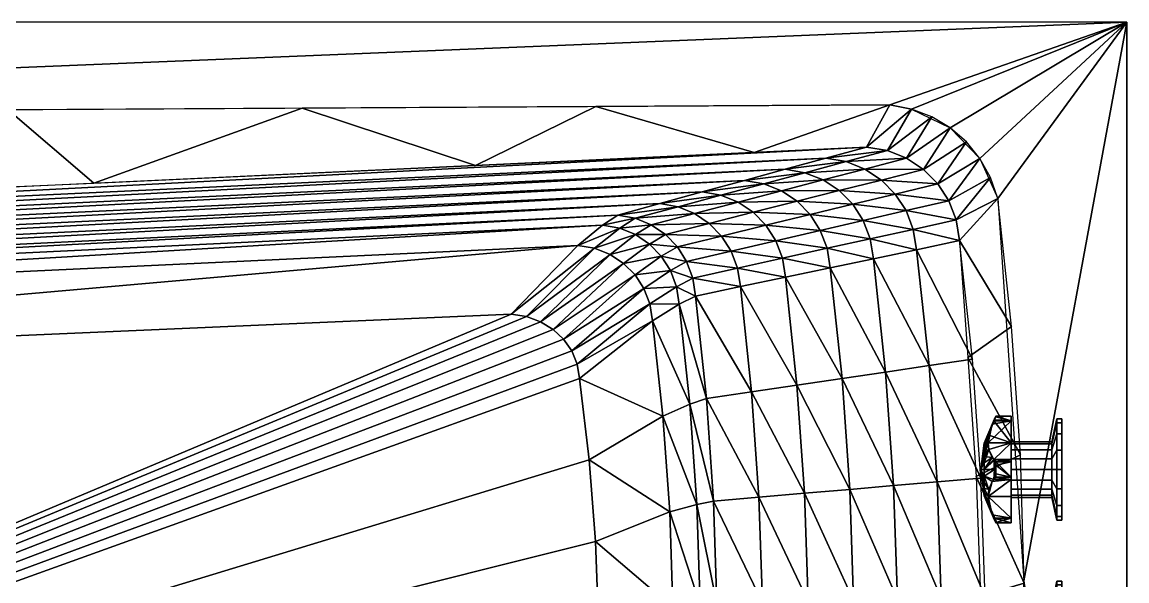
# Model space of a CAD drawing. Extents: x 0 to 60, y 12 to 112.
# Drawn here: x 32.77 to 60, y 97.97 to 111.75 of the extents above; entities that cross this region are included whole.
import ezdxf

# ---------------------------------------------------------------- set-up
doc = ezdxf.new("R2010")
doc.units = 0
doc.header["$MEASUREMENT"] = 0
doc.layers.add('rubinetteria', color=7, linetype='CONTINUOUS', true_color=0xa8a8a8)
doc.layers.add('vasca', color=7, linetype='CONTINUOUS')

msp = doc.modelspace()

# ---------------------------------------------------------------- meshes
at = {"layer": 'rubinetteria'}
mesh = msp.add_polyface(dxfattribs=at)
corners = [(56.579, 101.378, 28.824), (56.483, 101.174, 28.62), (56.599, 101.207, 29.012), (56.483, 101.276, 28.486), (56.599, 101.566, 28.653), (56.483, 101.276, 27.838), (56.483, 101.341, 27.995), (56.599, 101.566, 27.671), (56.483, 101.174, 27.704), (56.681, 101.015, 29.278), (56.718, 100.965, 29.361), (56.483, 100.883, 28.787), (56.483, 101.04, 28.722), (56.398, 100.716, 28.162), (56.483, 101.341, 28.329), (56.483, 101.363, 28.162), (56.483, 100.883, 27.537), (56.483, 101.04, 27.602), (56.681, 101.015, 27.046), (56.599, 101.207, 27.312), (56.718, 100.965, 26.963), (56.579, 101.378, 27.5), (56.733, 101.944, 27.929), (56.718, 101.915, 27.913), (56.733, 101.966, 28.162), (56.773, 102.019, 27.969), (56.773, 102.019, 28.354), (56.773, 102.028, 28.27), (56.773, 102.033, 28.162), (56.733, 101.944, 28.395), (56.773, 102.028, 28.054), (56.681, 101.832, 28.461), (56.718, 101.915, 28.411), (56.681, 101.832, 27.863)]
mesh.append_faces([[corners[k] for k in face] for face in [(3, 13, 1), (14, 13, 3), (15, 13, 14), (6, 13, 15), (5, 13, 6), (8, 13, 5)]])
mesh.append_faces([[corners[k] for k in face] for face in [(8, 7, 21), (3, 31, 14)]], dxfattribs={"vtx0": -1})
mesh.append_faces([[corners[k] for k in face] for face in [(14, 32, 15)]], dxfattribs={"vtx0": -1, "vtx1": -1})
mesh.append_faces([[corners[k] for k in face] for face in [(6, 24, 23)]], dxfattribs={"vtx0": -1, "vtx1": -1, "vtx2": -1})
mesh.append_faces([[corners[k] for k in face] for face in [(22, 28, 30)]], dxfattribs={"vtx0": -1, "vtx2": -1})
mesh.append_faces([[corners[k] for k in face] for face in [(0, 1, 2), (1, 0, 3), (4, 3, 0), (5, 6, 7), (5, 7, 8), (9, 10, 2), (12, 11, 2), (12, 2, 1), (16, 17, 18), (18, 19, 20), (19, 18, 17), (8, 21, 17), (22, 23, 24), (22, 25, 23), (28, 24, 27), (29, 26, 24), (25, 22, 30), (24, 28, 22), (31, 4, 32), (7, 33, 21), (4, 31, 3), (24, 15, 29), (31, 32, 14), (33, 6, 23), (15, 24, 6), (33, 7, 6)]], dxfattribs={"vtx1": -1})
mesh.append_faces([[corners[k] for k in face] for face in [(26, 27, 24), (32, 29, 15)]], dxfattribs={"vtx1": -1, "vtx2": -1})
mesh.append_faces([[corners[k] for k in face] for face in [(11, 9, 2), (21, 19, 17)]], dxfattribs={"vtx2": -1})
mesh = msp.add_polyface(dxfattribs=at)
corners = [(57.148, 100.528, 29.474), (56.773, 100.608, 29.474), (56.773, 100.528, 29.474), (56.773, 100.903, 29.474), (57.148, 100.903, 29.474), (56.773, 100.908, 29.465), (56.718, 100.965, 29.361), (57.148, 100.965, 29.361), (56.579, 101.378, 28.824), (57.148, 101.378, 28.824), (56.599, 101.566, 28.653), (56.599, 101.207, 29.012), (56.773, 100.824, 29.474), (56.773, 100.608, 26.849), (57.148, 100.528, 26.849), (56.773, 100.528, 26.849), (56.773, 100.523, 26.859), (56.773, 100.903, 26.849), (56.773, 100.908, 26.859), (57.148, 100.965, 26.963), (57.148, 100.903, 26.849), (56.773, 100.824, 26.849), (56.733, 100.949, 26.934), (56.718, 100.965, 26.963), (56.579, 101.378, 27.5), (57.148, 101.378, 27.5), (56.599, 101.207, 27.312), (56.773, 100.716, 26.845), (56.773, 102.028, 28.349), (56.773, 102.028, 28.27), (56.773, 102.019, 28.354), (56.773, 102.019, 27.969), (56.773, 102.028, 28.054), (56.773, 102.028, 27.974), (56.773, 102.033, 28.162), (57.148, 102.028, 27.974), (57.148, 102.028, 28.349), (57.148, 101.915, 27.913), (56.733, 101.944, 28.395), (57.148, 101.915, 28.411), (56.718, 101.915, 28.411), (56.718, 101.915, 27.913), (56.681, 101.832, 27.863)]
mesh.append_faces([[corners[k] for k in face] for face in [(21, 18, 17), (27, 21, 13), (28, 29, 30), (31, 32, 33), (32, 34, 29)]])
mesh.append_faces([[corners[k] for k in face] for face in [(0, 1, 2), (3, 0, 4), (13, 14, 15), (20, 21, 17), (36, 29, 28), (32, 35, 33)]], dxfattribs={"vtx0": -1})
mesh.append_faces([[corners[k] for k in face] for face in [(22, 19, 18), (21, 14, 13), (14, 21, 20), (29, 35, 32), (33, 37, 31), (38, 39, 30), (41, 31, 37)]], dxfattribs={"vtx0": -1, "vtx1": -1})
mesh.append_faces([[corners[k] for k in face] for face in [(5, 4, 6), (6, 9, 11), (26, 25, 23), (10, 9, 40), (42, 37, 24)]], dxfattribs={"vtx0": -1, "vtx1": -1, "vtx2": -1})
mesh.append_faces([[corners[k] for k in face] for face in [(0, 3, 12), (0, 12, 1)]], dxfattribs={"vtx0": -1, "vtx2": -1})
mesh.append_faces([[corners[k] for k in face] for face in [(3, 4, 5), (7, 6, 4), (8, 9, 10), (8, 11, 9), (7, 9, 6), (15, 14, 16), (20, 17, 19), (23, 19, 22), (24, 25, 26), (19, 23, 25), (28, 30, 36), (40, 39, 38), (41, 37, 42), (39, 40, 9), (25, 24, 37)]], dxfattribs={"vtx1": -1})
mesh.append_faces([[corners[k] for k in face] for face in [(17, 18, 19)]], dxfattribs={"vtx1": -1, "vtx2": -1})
mesh = msp.add_polyface(dxfattribs=at)
corners = [(58.398, 101.194, 29.348), (58.273, 101.194, 29.348), (58.273, 100.716, 29.443), (58.398, 100.716, 29.443), (58.148, 100.979, 28.828), (58.148, 100.716, 28.88), (57.148, 100.979, 28.828), (57.148, 100.716, 28.88), (58.148, 101.202, 28.679), (57.148, 101.202, 28.679), (58.148, 101.351, 28.456), (57.148, 101.351, 28.456), (58.148, 101.403, 28.193), (57.148, 101.403, 28.193), (58.148, 101.351, 27.93), (57.148, 101.351, 27.93), (58.148, 101.202, 27.707), (57.148, 101.202, 27.707), (58.148, 100.453, 28.828), (58.273, 100.238, 29.348), (57.148, 100.453, 28.828), (57.148, 100.467, 29.361), (57.148, 101.378, 28.824), (57.148, 100.528, 29.474), (57.148, 100.965, 29.361), (57.148, 100.903, 29.474), (58.398, 100.716, 26.943), (58.273, 100.716, 26.943), (58.273, 101.194, 27.038), (58.398, 101.194, 27.038), (58.148, 100.716, 27.505), (58.148, 100.979, 27.558), (57.148, 100.716, 27.505), (57.148, 100.979, 27.558), (58.273, 100.238, 27.038), (58.148, 100.453, 27.558), (57.148, 100.453, 27.558), (57.148, 100.965, 26.963), (57.148, 100.054, 27.5), (57.148, 100.903, 26.849), (57.148, 100.467, 26.963), (57.148, 100.528, 26.849), (57.148, 101.378, 27.5), (57.148, 99.517, 27.913), (58.398, 101.966, 28.193), (58.273, 101.966, 28.193), (58.273, 101.871, 28.671), (58.398, 101.871, 28.671), (58.398, 101.871, 27.715), (58.273, 101.871, 27.715), (58.273, 101.6, 29.077), (58.398, 101.6, 29.077), (57.148, 102.028, 28.349), (57.148, 101.915, 27.913), (57.148, 102.028, 27.974), (56.773, 102.028, 28.27), (56.773, 102.019, 28.354), (57.148, 101.915, 28.411), (56.773, 102.028, 27.974), (58.398, 101.6, 27.309), (58.273, 101.6, 27.309)]
mesh.append_faces([[corners[k] for k in face] for face in [(0, 1, 2, 3), (1, 4, 5, 2), (4, 6, 7, 5), (8, 9, 6, 4), (10, 11, 9, 8), (12, 13, 11, 10), (14, 15, 13, 12), (16, 17, 15, 14), (2, 5, 18, 19), (5, 7, 20, 18), (26, 27, 28, 29), (27, 30, 31, 28), (30, 32, 33, 31), (34, 35, 30, 27), (35, 36, 32, 30), (31, 33, 17, 16), (44, 45, 46, 47), (48, 49, 45, 44), (47, 46, 50, 51), (59, 60, 49, 48), (51, 50, 1, 0), (50, 8, 4, 1), (46, 10, 8, 50), (45, 12, 10, 46), (49, 14, 12, 45), (60, 16, 14, 49), (29, 28, 60, 59), (28, 31, 16, 60)]])
mesh.append_faces([[corners[k] for k in face] for face in [(23, 24, 25), (39, 40, 41), (52, 53, 54)]], dxfattribs={"vtx0": -1})
mesh.append_faces([[corners[k] for k in face] for face in [(21, 22, 23), (37, 38, 39), (42, 43, 37), (54, 55, 52), (52, 56, 57), (57, 42, 52)]], dxfattribs={"vtx0": -1, "vtx1": -1})
mesh.append_faces([[corners[k] for k in face] for face in [(21, 42, 57)]], dxfattribs={"vtx0": -1, "vtx1": -1, "vtx2": -1})
mesh.append_faces([[corners[k] for k in face] for face in [(23, 22, 24), (21, 57, 22), (52, 42, 53)]], dxfattribs={"vtx0": -1, "vtx2": -1})
mesh.append_faces([[corners[k] for k in face] for face in [(54, 53, 58)]], dxfattribs={"vtx1": -1})
mesh = msp.add_polyface(dxfattribs=at)
corners = [(58.398, 99.466, 28.193), (58.273, 99.466, 28.193), (58.273, 99.561, 27.715), (58.398, 99.561, 27.715), (58.398, 99.561, 28.671), (58.273, 99.561, 28.671), (56.718, 99.517, 28.411), (57.148, 99.517, 28.411), (56.681, 99.6, 28.461), (56.718, 99.517, 27.913), (56.681, 99.6, 27.863), (57.148, 99.517, 27.913), (58.398, 100.238, 29.348), (58.273, 100.238, 29.348), (58.273, 99.832, 29.077), (58.398, 99.832, 29.077), (58.148, 100.453, 28.828), (58.148, 100.23, 28.679), (56.773, 100.528, 29.474), (56.773, 100.523, 29.465), (57.148, 100.528, 29.474), (56.718, 100.467, 29.361), (57.148, 100.467, 29.361), (56.681, 100.417, 29.278), (57.148, 100.054, 28.824), (56.579, 100.054, 28.824), (58.148, 100.081, 27.93), (57.148, 100.081, 27.93), (57.148, 100.23, 27.707), (58.148, 100.23, 27.707), (58.148, 100.028, 28.193), (57.148, 100.028, 28.193), (58.148, 100.081, 28.456), (57.148, 100.081, 28.456), (57.148, 100.23, 28.679), (57.148, 100.453, 28.828), (58.398, 100.716, 29.443), (58.273, 100.716, 29.443), (57.148, 99.403, 27.974), (58.398, 99.832, 27.309), (58.273, 99.832, 27.309), (58.273, 100.238, 27.038), (58.398, 100.238, 27.038), (56.718, 100.467, 26.963), (57.148, 100.467, 26.963), (56.681, 100.417, 27.046), (56.773, 100.523, 26.859), (57.148, 100.528, 26.849), (56.579, 100.054, 27.5), (57.148, 100.054, 27.5), (58.273, 100.716, 26.943), (58.398, 100.716, 26.943), (57.148, 100.903, 26.849), (58.148, 100.453, 27.558), (57.148, 100.453, 27.558), (57.148, 101.378, 27.5), (57.148, 100.965, 26.963)]
mesh.append_faces([[corners[k] for k in face] for face in [(0, 1, 2, 3), (4, 5, 1, 0), (12, 13, 14, 15), (13, 16, 17, 14), (26, 27, 28, 29), (30, 31, 27, 26), (32, 33, 31, 30), (17, 34, 33, 32), (16, 35, 34, 17), (36, 37, 13, 12), (1, 30, 26, 2), (5, 32, 30, 1), (15, 14, 5, 4), (14, 17, 32, 5), (39, 40, 41, 42), (42, 41, 50, 51), (40, 29, 53, 41), (29, 28, 54, 53), (3, 2, 40, 39), (2, 26, 29, 40)]])
mesh.append_faces([[corners[k] for k in face] for face in [(11, 22, 38)]], dxfattribs={"vtx0": -1, "vtx1": -1})
mesh.append_faces([[corners[k] for k in face] for face in [(21, 20, 19), (46, 47, 43), (45, 44, 48), (48, 11, 10), (55, 22, 11)]], dxfattribs={"vtx0": -1, "vtx1": -1, "vtx2": -1})
mesh.append_faces([[corners[k] for k in face] for face in [(38, 22, 24), (38, 24, 7), (52, 49, 44), (56, 11, 49)]], dxfattribs={"vtx0": -1, "vtx2": -1})
mesh.append_faces([[corners[k] for k in face] for face in [(6, 7, 8), (9, 10, 11), (18, 19, 20), (22, 20, 21), (21, 23, 22), (24, 22, 25), (24, 25, 7), (43, 44, 45), (44, 43, 47), (49, 48, 44), (49, 11, 48)]], dxfattribs={"vtx1": -1})
mesh = msp.add_polyface(dxfattribs=at)
corners = [(56.773, 100.528, 29.474), (56.773, 100.608, 29.474), (56.773, 100.523, 29.465), (56.773, 100.903, 29.474), (56.773, 100.908, 29.465), (56.773, 100.824, 29.474), (56.681, 101.015, 29.278), (56.483, 100.716, 28.809), (56.718, 100.965, 29.361), (56.483, 100.883, 28.787), (56.733, 100.716, 29.412), (56.733, 100.949, 29.39), (56.398, 100.716, 28.162), (56.483, 101.04, 28.722), (56.773, 100.716, 29.479), (56.483, 101.174, 28.62), (56.733, 100.483, 29.39), (56.718, 100.467, 29.361), (56.483, 100.549, 28.787), (56.483, 100.392, 28.722), (56.773, 100.523, 26.859), (56.773, 100.608, 26.849), (56.773, 100.528, 26.849), (56.718, 100.965, 26.963), (56.733, 100.949, 26.934), (56.483, 100.716, 27.515), (56.681, 101.015, 27.046), (56.733, 100.716, 26.912), (56.483, 100.883, 27.537), (56.773, 100.908, 26.859), (56.773, 100.824, 26.849), (56.773, 100.716, 26.845), (56.733, 100.483, 26.934), (56.483, 100.549, 27.537), (56.718, 100.467, 26.963), (56.483, 100.392, 27.602), (56.483, 101.04, 27.602), (56.483, 101.174, 27.704)]
mesh.append_faces([[corners[k] for k in face] for face in [(0, 1, 2), (3, 4, 5), (9, 12, 7), (13, 12, 9), (15, 12, 13), (1, 5, 14), (12, 19, 18), (12, 18, 7), (20, 21, 22), (12, 25, 33), (12, 33, 35), (36, 12, 37), (28, 12, 36), (25, 12, 28)]])
mesh.append_faces([[corners[k] for k in face] for face in [(6, 7, 8), (10, 8, 7), (20, 27, 21)]], dxfattribs={"vtx0": -1, "vtx1": -1})
mesh.append_faces([[corners[k] for k in face] for face in [(17, 10, 18), (33, 27, 34)]], dxfattribs={"vtx0": -1, "vtx1": -1, "vtx2": -1})
mesh.append_faces([[corners[k] for k in face] for face in [(11, 14, 5)]], dxfattribs={"vtx0": -1, "vtx2": -1})
mesh.append_faces([[corners[k] for k in face] for face in [(9, 7, 6), (11, 8, 10), (11, 4, 8), (4, 11, 5), (10, 14, 11), (14, 10, 1), (16, 2, 10), (7, 18, 10), (16, 10, 17), (27, 25, 24), (28, 26, 25), (31, 27, 30), (24, 29, 27), (31, 21, 27), (32, 27, 20), (32, 34, 27), (25, 27, 33)]], dxfattribs={"vtx1": -1})
mesh.append_faces([[corners[k] for k in face] for face in [(2, 1, 10), (23, 24, 25), (26, 23, 25), (29, 30, 27)]], dxfattribs={"vtx1": -1, "vtx2": -1})
mesh = msp.add_polyface(dxfattribs=at)
corners = [(56.681, 100.417, 29.278), (56.718, 100.467, 29.361), (56.483, 100.549, 28.787), (56.483, 100.392, 28.722), (56.483, 100.258, 28.62), (56.599, 100.225, 29.012), (56.733, 100.483, 29.39), (56.773, 100.523, 29.465), (56.579, 100.054, 28.824), (57.148, 100.467, 29.361), (56.483, 100.156, 28.486), (56.599, 99.866, 28.653), (56.398, 100.716, 28.162), (56.483, 100.258, 27.704), (56.483, 100.156, 27.838), (56.483, 100.091, 27.995), (56.483, 100.069, 28.162), (56.483, 100.091, 28.329), (56.681, 99.6, 28.461), (57.148, 99.517, 28.411), (56.599, 99.866, 27.671), (56.681, 99.6, 27.863), (56.718, 99.517, 27.913), (56.733, 99.488, 27.929), (56.733, 99.466, 28.162), (56.718, 99.517, 28.411), (56.681, 100.417, 27.046), (56.483, 100.549, 27.537), (56.718, 100.467, 26.963), (56.483, 100.392, 27.602), (56.599, 100.225, 27.312), (56.733, 100.483, 26.934), (56.773, 100.523, 26.859), (56.579, 100.054, 27.5)]
mesh.append_faces([[corners[k] for k in face] for face in [(12, 13, 14), (12, 14, 15), (12, 15, 16), (12, 16, 17), (12, 17, 10), (12, 10, 4), (12, 4, 3), (12, 29, 13)]])
mesh.append_faces([[corners[k] for k in face] for face in [(10, 18, 11), (13, 30, 33)]], dxfattribs={"vtx0": -1})
mesh.append_faces([[corners[k] for k in face] for face in [(18, 16, 25), (24, 25, 16)]], dxfattribs={"vtx0": -1, "vtx1": -1})
mesh.append_faces([[corners[k] for k in face] for face in [(8, 9, 0), (18, 19, 8)]], dxfattribs={"vtx0": -1, "vtx1": -1, "vtx2": -1})
mesh.append_faces([[corners[k] for k in face] for face in [(0, 1, 2), (3, 4, 5), (3, 5, 2), (0, 2, 5), (6, 1, 7), (5, 8, 0), (4, 10, 8), (8, 5, 4), (11, 18, 8), (20, 21, 14), (15, 14, 21), (24, 16, 23), (15, 21, 16), (17, 16, 18), (17, 18, 10), (26, 27, 28), (29, 27, 30), (26, 30, 27), (31, 32, 28), (30, 26, 33), (20, 33, 21), (29, 30, 13), (13, 33, 14)]], dxfattribs={"vtx1": -1})
mesh.append_faces([[corners[k] for k in face] for face in [(22, 23, 16), (21, 22, 16)]], dxfattribs={"vtx1": -1, "vtx2": -1})
mesh.append_faces([[corners[k] for k in face] for face in [(10, 11, 8), (33, 20, 14)]], dxfattribs={"vtx2": -1})
mesh = msp.add_polyface(dxfattribs=at)
corners = [(58.273, 97.6, 27.309), (58.398, 97.6, 27.309), (58.398, 97.194, 27.038), (58.273, 97.194, 27.038), (58.148, 97.293, 27.954), (58.273, 97.871, 27.715), (58.148, 97.158, 27.751), (58.398, 97.871, 27.715), (56.21, 97.341, 28.193), (57.21, 97.341, 28.193), (57.21, 97.293, 27.954), (56.21, 97.293, 27.954), (57.21, 97.278, 28.193), (57.21, 97.236, 27.978), (57.96, 97.341, 28.193), (58.148, 97.341, 28.193), (57.96, 97.293, 27.954), (58.273, 97.966, 28.193), (58.398, 97.966, 28.193), (56.21, 97.293, 28.432), (57.21, 97.293, 28.432), (57.21, 97.236, 28.408), (57.96, 97.236, 28.408), (57.96, 97.293, 28.432), (57.96, 97.278, 28.193), (58.148, 97.293, 28.432), (58.273, 97.871, 28.671), (58.398, 97.871, 28.671), (58.148, 97.158, 28.635), (58.273, 97.6, 29.077), (58.398, 97.6, 29.077), (58.273, 97.194, 29.348), (58.398, 97.194, 29.348), (56.148, 97.403, 27.505), (56.023, 97.403, 27.505), (56.023, 97.403, 28.88), (56.148, 97.403, 28.88), (56.773, 99.403, 28.349), (56.773, 99.413, 28.354), (56.773, 99.403, 28.27), (56.773, 99.403, 28.054), (56.773, 99.413, 27.969), (56.773, 99.403, 27.974), (56.773, 99.399, 28.162), (57.148, 99.403, 28.349), (57.148, 99.403, 27.974), (57.148, 99.517, 27.913), (57.148, 99.517, 28.411), (56.733, 99.488, 28.395), (56.718, 99.517, 28.411), (56.733, 99.466, 28.162), (56.733, 99.488, 27.929), (56.718, 99.517, 27.913)]
mesh.append_faces([[corners[k] for k in face] for face in [(0, 1, 2, 3), (4, 5, 0, 6), (5, 7, 1, 0), (8, 9, 10, 11), (9, 12, 13, 10), (14, 15, 4, 16), (15, 17, 5, 4), (17, 18, 7, 5), (19, 20, 9, 8), (20, 21, 12, 9), (22, 23, 14, 24), (23, 25, 15, 14), (25, 26, 17, 15), (26, 27, 18, 17), (28, 29, 26, 25), (29, 30, 27, 26), (31, 32, 30, 29), (33, 34, 35, 36), (37, 38, 39), (40, 41, 42), (43, 40, 39)]])
mesh.append_faces([[corners[k] for k in face] for face in [(45, 40, 42), (39, 44, 37), (45, 47, 44)]], dxfattribs={"vtx0": -1})
mesh.append_faces([[corners[k] for k in face] for face in [(40, 44, 39), (44, 40, 45), (45, 41, 46), (51, 46, 41), (43, 51, 40)]], dxfattribs={"vtx0": -1, "vtx1": -1})
mesh.append_faces([[corners[k] for k in face] for face in [(38, 44, 49)]], dxfattribs={"vtx0": -1, "vtx1": -1, "vtx2": -1})
mesh.append_faces([[corners[k] for k in face] for face in [(48, 43, 39)]], dxfattribs={"vtx0": -1, "vtx2": -1})
mesh.append_faces([[corners[k] for k in face] for face in [(37, 44, 38), (42, 41, 45), (48, 49, 50), (47, 49, 44), (48, 38, 49), (52, 46, 51), (41, 40, 51), (50, 51, 43), (38, 48, 39), (50, 43, 48)]], dxfattribs={"vtx1": -1})
at = {"layer": 'vasca'}
mesh = msp.add_polyface(dxfattribs=at)
corners = [(6.202, 106.448, 14.482), (6.465, 106.223, 12.519), (53.581, 108.667, 14.482), (6.728, 105.998, 10.556), (52.579, 108.393, 12.519), (6.991, 105.774, 8.593), (51.578, 108.119, 10.556), (7.265, 105.54, 6.55), (50.576, 107.845, 8.593), (7.539, 105.306, 4.507), (49.533, 107.56, 6.55), (7.818, 105.069, 2.464), (48.491, 107.275, 4.507), (8.023, 104.866, 1.856), (47.449, 106.986, 2.464), (47.073, 106.738, 1.856), (8.445, 104.456, 1.247), (46.466, 106.241, 1.247), (8.316, 104.446, 1.247), (7.891, 104.855, 1.856), (8.185, 104.435, 1.247), (9.91, 103.025, 0.639), (44.819, 104.549, 0.639), (9.793, 103.016, 0.639), (9.672, 103.007, 0.639), (8.051, 104.425, 1.247), (9.549, 102.998, 0.639), (7.917, 104.414, 1.247), (9.426, 102.989, 0.639), (7.783, 104.403, 1.247), (9.303, 102.98, 0.639), (7.652, 104.393, 1.247), (9.183, 102.971, 0.639), (9.065, 102.962, 0.639), (7.524, 104.382, 1.247), (8.788, 102.888, 0.639), (7.222, 104.295, 1.247), (8.531, 102.775, 0.639), (8.298, 102.628, 0.639), (8.093, 102.45, 0.639), (25.182, 109.548, 16.25), (24.264, 107.332, 14.482), (32.425, 109.588, 16.25), (34.533, 107.775, 14.482), (17.938, 109.508, 16.25), (14.814, 106.851, 14.482), (10.694, 109.467, 16.25), (7.852, 106.525, 14.482), (60, 111.75, 16.25), (0, 111.75, 16.25), (3.451, 109.427, 16.25)]
mesh.append_faces([[corners[k] for k in face] for face in [(14, 13, 15), (15, 16, 17), (13, 18, 16), (19, 20, 18), (17, 21, 22), (16, 23, 21), (18, 24, 23), (20, 26, 24), (25, 28, 26), (27, 30, 28), (29, 32, 30), (31, 33, 32), (34, 35, 33), (36, 37, 35), (42, 41, 43), (40, 45, 41), (44, 47, 45)]], dxfattribs={"vtx0": -1})
mesh.append_faces([[corners[k] for k in face] for face in [(30, 33, 35), (30, 35, 37), (30, 37, 38), (30, 38, 39)]], dxfattribs={"vtx0": -1, "vtx2": -1})
mesh.append_faces([[corners[k] for k in face] for face in [(0, 1, 2), (1, 3, 4), (3, 5, 6), (5, 7, 8), (7, 9, 10), (9, 11, 12), (11, 13, 14), (13, 16, 15), (16, 21, 17), (18, 23, 16), (20, 24, 18), (25, 26, 20), (27, 28, 25), (29, 30, 27), (31, 32, 29), (32, 33, 30), (40, 41, 42), (44, 45, 40), (46, 47, 44)]], dxfattribs={"vtx1": -1})
mesh.append_faces([[corners[k] for k in face] for face in [(48, 49, 50)]], dxfattribs={"vtx1": -1, "vtx2": -1})
mesh = msp.add_polyface(dxfattribs=at)
corners = [(53.581, 108.667, 14.482), (6.465, 106.223, 12.519), (52.579, 108.393, 12.519), (6.728, 105.998, 10.556), (51.578, 108.119, 10.556), (6.991, 105.774, 8.593), (50.576, 107.845, 8.593), (7.265, 105.54, 6.55), (49.533, 107.56, 6.55), (7.539, 105.306, 4.507), (48.491, 107.275, 4.507), (49.706, 106.787, 4.507), (48.275, 106.75, 2.464), (48.625, 106.511, 2.464), (48.936, 107.198, 4.507), (47.88, 106.911, 2.464), (49.345, 107.032, 4.507), (47.449, 106.986, 2.464), (7.818, 105.069, 2.464), (49.147, 105.844, 2.464), (48.747, 105.623, 1.856), (49.301, 105.437, 2.464), (48.898, 105.225, 1.856), (48.919, 106.206, 2.464), (48.521, 105.976, 1.856), (48.232, 106.275, 1.856), (47.887, 106.508, 1.856), (47.498, 106.666, 1.856), (47.073, 106.738, 1.856), (47.876, 105.514, 1.247), (48.095, 105.178, 1.247), (47.594, 105.799, 1.247), (47.259, 106.021, 1.247), (46.879, 106.171, 1.247), (46.466, 106.241, 1.247), (45.547, 104.361, 0.639), (45.199, 104.49, 0.639), (44.819, 104.549, 0.639), (39.669, 109.628, 16.25), (43.94, 108.215, 14.482), (46.912, 109.668, 16.25), (50.813, 108.537, 14.482), (32.425, 109.588, 16.25), (34.533, 107.775, 14.482), (54.156, 109.708, 16.25), (60, 111.75, 16.25), (3.451, 109.427, 16.25)]
mesh.append_faces([[corners[k] for k in face] for face in [(0, 1, 2), (2, 3, 4), (4, 5, 6), (6, 7, 8), (8, 9, 10), (11, 12, 13), (16, 15, 12), (14, 17, 15), (10, 18, 17), (21, 20, 22), (19, 24, 20), (23, 25, 24), (13, 26, 25), (12, 27, 26), (15, 28, 27), (20, 29, 30), (24, 31, 29), (25, 32, 31), (26, 33, 32), (27, 34, 33), (40, 39, 41), (38, 43, 39)]], dxfattribs={"vtx0": -1})
mesh.append_faces([[corners[k] for k in face] for face in [(44, 45, 46)]], dxfattribs={"vtx0": -1, "vtx1": -1})
mesh.append_faces([[corners[k] for k in face] for face in [(14, 15, 16), (10, 17, 14), (19, 20, 21), (23, 24, 19), (13, 25, 23), (12, 26, 13), (15, 27, 12), (17, 28, 15), (24, 29, 20), (25, 31, 24), (26, 32, 25), (27, 33, 26), (28, 34, 27), (32, 35, 31), (33, 36, 32), (34, 37, 33), (38, 39, 40), (42, 43, 38)]], dxfattribs={"vtx1": -1})
mesh = msp.add_polyface(dxfattribs=at)
corners = [(56.503, 97.569, 14.482), (55.424, 97.541, 12.519), (56.495, 94.632, 14.482), (56.403, 100.504, 14.482), (55.326, 100.412, 12.519), (55.122, 103.278, 12.519), (54.344, 97.514, 10.556), (55.416, 94.67, 12.519), (54.249, 100.319, 10.556), (54.051, 103.12, 10.556), (53.264, 97.486, 8.593), (54.336, 94.708, 10.556), (53.172, 100.226, 8.593), (52.979, 102.962, 8.593), (52.141, 97.458, 6.55), (53.257, 94.746, 8.593), (52.051, 100.13, 6.55), (51.864, 102.798, 6.55), (51.017, 97.429, 4.507), (52.133, 94.785, 6.55), (50.93, 100.033, 4.507), (50.749, 102.634, 4.507), (49.894, 97.399, 2.464), (51.01, 94.824, 4.507), (49.81, 99.935, 2.464), (49.635, 102.467, 2.464), (49.482, 97.373, 1.856), (49.887, 94.862, 2.464), (49.475, 94.894, 1.856), (49.399, 99.85, 1.856), (49.227, 102.324, 1.856), (48.811, 97.314, 1.247), (48.73, 99.675, 1.247), (57.469, 97.912, 16.25), (56.389, 97.597, 14.482), (57.435, 94.744, 16.25), (57.376, 101.08, 16.25), (56.288, 100.541, 14.482), (56.08, 103.479, 14.482), (60, 80.75, 16.25), (60, 111.75, 16.25), (57.463, 97.972, 16.25)]
mesh.append_faces([[corners[k] for k in face] for face in [(0, 4, 1), (3, 5, 4), (1, 8, 6), (4, 9, 8), (6, 12, 10), (8, 13, 12), (10, 16, 14), (12, 17, 16), (14, 20, 18), (16, 21, 20), (18, 24, 22), (20, 25, 24), (27, 26, 28), (22, 29, 26), (24, 30, 29), (33, 37, 34), (36, 38, 37)]], dxfattribs={"vtx0": -1})
mesh.append_faces([[corners[k] for k in face] for face in [(0, 1, 2), (3, 4, 0), (1, 6, 7), (4, 8, 1), (6, 10, 11), (8, 12, 6), (10, 14, 15), (12, 16, 10), (13, 17, 12), (14, 18, 19), (16, 20, 14), (17, 21, 16), (18, 22, 23), (20, 24, 18), (21, 25, 20), (22, 26, 27), (24, 29, 22), (25, 30, 24), (26, 31, 28), (29, 32, 26), (33, 34, 35), (36, 37, 33)]], dxfattribs={"vtx1": -1})
mesh.append_faces([[corners[k] for k in face] for face in [(39, 40, 41)]], dxfattribs={"vtx1": -1, "vtx2": -1})
mesh = msp.add_polyface(dxfattribs=at)
corners = [(56.194, 103.436, 14.482), (55.122, 103.278, 12.519), (56.403, 100.504, 14.482), (55.876, 106.36, 14.482), (54.813, 106.137, 12.519), (54.734, 106.639, 12.519), (54.051, 103.12, 10.556), (55.326, 100.412, 12.519), (53.75, 105.914, 10.556), (53.673, 106.405, 10.556), (52.979, 102.962, 8.593), (54.249, 100.319, 10.556), (52.687, 105.691, 8.593), (52.612, 106.171, 8.593), (51.581, 105.46, 6.55), (51.864, 102.798, 6.55), (51.508, 105.927, 6.55), (51.345, 106.357, 6.55), (50.475, 105.228, 4.507), (50.749, 102.634, 4.507), (50.404, 105.683, 4.507), (50.246, 106.102, 4.507), (50.01, 106.474, 4.507), (49.369, 104.993, 2.464), (49.635, 102.467, 2.464), (49.301, 105.437, 2.464), (49.147, 105.844, 2.464), (48.919, 106.206, 2.464), (48.965, 104.791, 1.856), (49.227, 102.324, 1.856), (48.898, 105.225, 1.856), (57.159, 104.243, 16.25), (56.08, 103.479, 14.482), (57.376, 101.08, 16.25), (56.815, 107.398, 16.25), (57.463, 97.972, 16.25), (60, 111.75, 16.25)]
mesh.append_faces([[corners[k] for k in face] for face in [(0, 4, 1), (3, 5, 4), (1, 8, 6), (4, 9, 8), (6, 12, 10), (8, 13, 12), (10, 14, 15), (12, 16, 14), (13, 17, 16), (15, 18, 19), (14, 20, 18), (16, 21, 20), (17, 22, 21), (19, 23, 24), (18, 25, 23), (20, 26, 25), (21, 27, 26), (24, 28, 29), (31, 3, 32)]], dxfattribs={"vtx0": -1})
mesh.append_faces([[corners[k] for k in face] for face in [(35, 36, 34)]], dxfattribs={"vtx0": -1, "vtx1": -1})
mesh.append_faces([[corners[k] for k in face] for face in [(0, 1, 2), (3, 4, 0), (1, 6, 7), (4, 8, 1), (6, 10, 11), (8, 12, 6), (9, 13, 8), (12, 14, 10), (13, 16, 12), (14, 18, 15), (16, 20, 14), (17, 21, 16), (18, 23, 19), (20, 25, 18), (21, 26, 20), (22, 27, 21), (23, 28, 24), (25, 30, 23), (31, 32, 33), (34, 3, 31)]], dxfattribs={"vtx1": -1})
mesh = msp.add_polyface(dxfattribs=at)
corners = [(56.153, 88.767, 14.482), (55.083, 88.936, 12.519), (55.819, 85.845, 14.482), (54.757, 86.078, 12.519), (56.378, 91.697, 14.482), (55.302, 91.8, 12.519), (56.495, 94.632, 14.482), (55.416, 94.67, 12.519), (55.424, 97.541, 12.519), (53.696, 86.311, 10.556), (54.612, 85.661, 12.519), (53.554, 85.903, 10.556), (54.012, 89.103, 10.556), (54.226, 91.903, 10.556), (54.336, 94.708, 10.556), (54.344, 97.514, 10.556), (52.497, 86.146, 8.593), (53.345, 85.537, 10.556), (52.635, 86.544, 8.593), (52.942, 89.272, 8.593), (53.149, 92.006, 8.593), (53.257, 94.746, 8.593), (53.264, 97.486, 8.593), (51.828, 89.446, 6.55), (52.029, 92.113, 6.55), (52.133, 94.785, 6.55), (52.141, 97.458, 6.55), (56.993, 88.42, 16.25), (56.039, 88.773, 14.482), (56.583, 85.273, 16.25), (57.277, 91.579, 16.25), (56.264, 91.711, 14.482), (57.435, 94.744, 16.25), (56.38, 94.653, 14.482), (56.389, 97.597, 14.482), (60, 111.75, 16.25), (60, 80.75, 16.25), (60, 80.367, 16.174), (56.578, 85.28, 16.25), (57.463, 97.972, 16.25)]
mesh.append_faces([[corners[k] for k in face] for face in [(2, 1, 3), (0, 5, 1), (4, 7, 5), (6, 8, 7), (10, 9, 11), (3, 12, 9), (1, 13, 12), (5, 14, 13), (7, 15, 14), (11, 18, 16), (9, 19, 18), (12, 20, 19), (13, 21, 20), (14, 22, 21), (19, 24, 23), (20, 25, 24), (21, 26, 25), (29, 28, 2), (27, 31, 28), (30, 33, 31), (32, 34, 33)]], dxfattribs={"vtx0": -1})
mesh.append_faces([[corners[k] for k in face] for face in [(38, 36, 39)]], dxfattribs={"vtx0": -1, "vtx1": -1})
mesh.append_faces([[corners[k] for k in face] for face in [(0, 1, 2), (4, 5, 0), (6, 7, 4), (3, 9, 10), (1, 12, 3), (5, 13, 1), (7, 14, 5), (11, 16, 17), (9, 18, 11), (12, 19, 9), (13, 20, 12), (14, 21, 13), (19, 23, 18), (20, 24, 19), (21, 25, 20), (27, 28, 29), (30, 31, 27), (32, 33, 30)]], dxfattribs={"vtx1": -1})
mesh.append_faces([[corners[k] for k in face] for face in [(35, 36, 37)]], dxfattribs={"vtx2": -1})
mesh = msp.add_polyface(dxfattribs=at)
corners = [(55.795, 106.873, 14.482), (54.734, 106.639, 12.519), (55.876, 106.36, 14.482), (55.611, 107.345, 14.482), (54.555, 107.101, 12.519), (55.338, 107.764, 14.482), (54.289, 107.51, 12.519), (54.987, 108.117, 14.482), (53.947, 107.855, 12.519), (54.569, 108.393, 14.482), (53.541, 108.125, 12.519), (54.096, 108.58, 14.482), (53.081, 108.308, 12.519), (53.581, 108.667, 14.482), (52.579, 108.393, 12.519), (53.673, 106.405, 10.556), (54.813, 106.137, 12.519), (53.499, 106.856, 10.556), (53.241, 107.256, 10.556), (52.908, 107.593, 10.556), (52.513, 107.857, 10.556), (52.443, 106.611, 8.593), (56.638, 107.914, 16.25), (56.815, 107.398, 16.25), (56.377, 108.382, 16.25), (56.043, 108.793, 16.25), (55.644, 109.139, 16.25), (55.191, 109.412, 16.25), (54.691, 109.605, 16.25), (54.156, 109.708, 16.25), (60, 111.75, 16.25)]
mesh.append_faces([[corners[k] for k in face] for face in [(0, 4, 1), (3, 6, 4), (5, 8, 6), (7, 10, 8), (9, 12, 10), (11, 14, 12), (1, 17, 15), (4, 18, 17), (6, 19, 18), (8, 20, 19), (23, 0, 2), (22, 3, 0), (24, 5, 3), (25, 7, 5), (26, 9, 7), (27, 11, 9), (28, 13, 11)]], dxfattribs={"vtx0": -1})
mesh.append_faces([[corners[k] for k in face] for face in [(23, 30, 24), (24, 30, 26), (26, 30, 28), (28, 30, 29)]], dxfattribs={"vtx0": -1, "vtx1": -1})
mesh.append_faces([[corners[k] for k in face] for face in [(0, 1, 2), (3, 4, 0), (5, 6, 3), (7, 8, 5), (9, 10, 7), (11, 12, 9), (13, 14, 11), (1, 15, 16), (4, 17, 1), (6, 18, 4), (8, 19, 6), (10, 20, 8), (17, 21, 15), (22, 0, 23), (24, 3, 22), (25, 5, 24), (26, 7, 25), (27, 9, 26), (28, 11, 27), (29, 13, 28)]], dxfattribs={"vtx1": -1})
mesh = msp.add_polyface(dxfattribs=at)
corners = [(53.081, 108.308, 12.519), (52.065, 108.036, 10.556), (53.541, 108.125, 12.519), (52.513, 107.857, 10.556), (52.579, 108.393, 12.519), (51.578, 108.119, 10.556), (53.673, 106.405, 10.556), (52.443, 106.611, 8.593), (52.612, 106.171, 8.593), (53.241, 107.256, 10.556), (52.192, 107.002, 8.593), (53.499, 106.856, 10.556), (52.908, 107.593, 10.556), (51.869, 107.332, 8.593), (51.484, 107.589, 8.593), (51.05, 107.764, 8.593), (50.576, 107.845, 8.593), (51.345, 106.357, 6.55), (51.101, 106.738, 6.55), (50.787, 107.059, 6.55), (50.415, 107.311, 6.55), (49.993, 107.481, 6.55), (49.533, 107.56, 6.55), (50.01, 106.474, 4.507), (49.706, 106.787, 4.507), (49.345, 107.032, 4.507), (48.936, 107.198, 4.507), (48.491, 107.275, 4.507), (48.625, 106.511, 2.464), (48.919, 106.206, 2.464), (48.275, 106.75, 2.464), (46.912, 109.668, 16.25), (50.813, 108.537, 14.482), (54.156, 109.708, 16.25), (53.581, 108.667, 14.482)]
mesh.append_faces([[corners[k] for k in face] for face in [(2, 1, 3), (0, 5, 1), (6, 7, 8), (11, 10, 7), (9, 13, 10), (12, 14, 13), (3, 15, 14), (1, 16, 15), (7, 18, 17), (10, 19, 18), (13, 20, 19), (14, 21, 20), (15, 22, 21), (18, 24, 23), (19, 25, 24), (20, 26, 25), (21, 27, 26), (23, 28, 29), (33, 32, 34)]], dxfattribs={"vtx0": -1})
mesh.append_faces([[corners[k] for k in face] for face in [(0, 1, 2), (4, 5, 0), (9, 10, 11), (12, 13, 9), (3, 14, 12), (1, 15, 3), (5, 16, 1), (7, 17, 8), (10, 18, 7), (13, 19, 10), (14, 20, 13), (15, 21, 14), (16, 22, 15), (18, 23, 17), (19, 24, 18), (20, 25, 19), (21, 26, 20), (22, 27, 21), (24, 28, 23), (25, 30, 24), (31, 32, 33)]], dxfattribs={"vtx1": -1})
mesh = msp.add_polyface(dxfattribs=at)
corners = [(49.369, 104.993, 2.464), (48.898, 105.225, 1.856), (48.965, 104.791, 1.856), (49.379, 92.418, 1.856), (48.711, 92.592, 1.247), (49.193, 89.945, 1.856), (48.804, 94.952, 1.247), (49.475, 94.894, 1.856), (48.811, 97.314, 1.247), (49.482, 97.373, 1.856), (48.73, 99.675, 1.247), (49.227, 102.324, 1.856), (48.563, 102.033, 1.247), (49.399, 99.85, 1.856), (48.308, 104.385, 1.247), (48.242, 104.798, 1.247), (48.747, 105.623, 1.856), (48.095, 105.178, 1.247), (46.88, 92.894, 0.639), (48.53, 90.235, 1.247), (46.714, 90.882, 0.639), (46.966, 94.91, 0.639), (46.972, 96.927, 0.639), (46.898, 98.943, 0.639), (46.744, 100.956, 0.639), (46.51, 102.964, 0.639), (46.45, 103.317, 0.639), (46.315, 103.641, 0.639), (47.876, 105.514, 1.247), (46.114, 103.929, 0.639), (47.594, 105.799, 1.247), (45.855, 104.171, 0.639), (45.547, 104.361, 0.639), (47.259, 106.021, 1.247), (45.199, 104.49, 0.639), (46.879, 106.171, 1.247), (44.819, 104.549, 0.639), (8.987, 89.444, 0.639)]
mesh.append_faces([[corners[k] for k in face] for face in [(0, 1, 2), (3, 6, 4), (7, 8, 6), (9, 10, 8), (13, 12, 10), (11, 14, 12), (2, 15, 14), (1, 17, 15), (19, 18, 20), (4, 21, 18), (6, 22, 21), (8, 23, 22), (10, 24, 23), (12, 25, 24), (14, 26, 25), (15, 27, 26), (17, 29, 27), (28, 31, 29), (30, 32, 31), (33, 34, 32), (35, 36, 34)]], dxfattribs={"vtx0": -1})
mesh.append_faces([[corners[k] for k in face] for face in [(24, 37, 23), (23, 37, 22), (22, 37, 21), (21, 37, 18)]], dxfattribs={"vtx0": -1, "vtx1": -1})
mesh.append_faces([[corners[k] for k in face] for face in [(3, 4, 5), (11, 12, 13), (2, 14, 11), (1, 15, 2), (16, 17, 1), (4, 18, 19), (6, 21, 4), (8, 22, 6), (10, 23, 8), (12, 24, 10), (14, 25, 12), (15, 26, 14), (17, 27, 15), (28, 29, 17), (30, 31, 28)]], dxfattribs={"vtx1": -1})
mesh = msp.add_polyface(dxfattribs=at)
corners = [(4.949, 86.674, 14.482), (52.57, 84.275, 12.519), (5.245, 86.889, 12.519), (51.569, 84.549, 10.556), (5.542, 87.103, 10.556), (50.567, 84.823, 8.593), (5.838, 87.318, 8.593), (49.525, 85.108, 6.55), (6.147, 87.541, 6.55), (48.483, 85.393, 4.507), (6.455, 87.764, 4.507), (47.442, 85.678, 2.464), (6.769, 87.987, 2.464), (47.066, 85.922, 1.856), (6.99, 88.178, 1.856), (46.459, 86.401, 1.247), (7.439, 88.552, 1.247), (44.813, 87.608, 0.639), (8.987, 89.444, 0.639), (9.91, 103.025, 0.639), (44.819, 104.549, 0.639), (45.199, 104.49, 0.639), (45.547, 104.361, 0.639), (45.855, 104.171, 0.639), (46.114, 103.929, 0.639), (46.315, 103.641, 0.639), (46.45, 103.317, 0.639), (46.51, 102.964, 0.639), (46.744, 100.956, 0.639), (46.88, 92.894, 0.639), (46.714, 90.882, 0.639), (17.819, 83.353, 16.25), (18.81, 85.909, 14.482), (10.594, 83.421, 16.25), (11.879, 86.291, 14.482), (25.043, 83.284, 16.25), (25.741, 85.526, 14.482), (32.268, 83.216, 16.25), (32.672, 85.143, 14.482), (5, 79.75, 15.25), (15, 80.25, 15.25), (55, 79.75, 15.25), (5, 79.75, 5), (55, 79.75, 5), (15, 80.25, 5), (45, 80.25, 5), (60, 80.75, 16.25), (0, 80.75, 16.25), (0, 80.367, 16.174), (0, 80.043, 15.957), (60, 80.043, 15.957), (0, 79.826, 15.633), (60, 79.826, 15.633), (0, 79.75, 15.25), (0, 79.75), (3.369, 83.489, 16.25), (53.938, 83.008, 16.25)]
mesh.append_faces([[corners[k] for k in face] for face in [(0, 1, 2), (2, 3, 4), (4, 5, 6), (6, 7, 8), (8, 9, 10), (10, 11, 12), (12, 13, 14), (14, 15, 16), (16, 17, 18), (33, 32, 34), (31, 36, 32), (35, 38, 36)]], dxfattribs={"vtx0": -1})
mesh.append_faces([[corners[k] for k in face] for face in [(19, 18, 20), (20, 18, 21), (21, 18, 22), (22, 18, 23), (23, 18, 24), (24, 18, 25), (25, 18, 26), (26, 18, 27), (27, 18, 28), (29, 18, 30), (55, 47, 56)]], dxfattribs={"vtx0": -1, "vtx1": -1})
mesh.append_faces([[corners[k] for k in face] for face in [(30, 18, 17), (52, 53, 39)]], dxfattribs={"vtx0": -1, "vtx2": -1})
mesh.append_faces([[corners[k] for k in face] for face in [(9, 11, 10), (11, 13, 12), (13, 15, 14), (15, 17, 16), (31, 32, 33), (35, 36, 31), (37, 38, 35), (39, 40, 41), (42, 43, 44)]], dxfattribs={"vtx1": -1})
mesh.append_faces([[corners[k] for k in face] for face in [(43, 42, 54)]], dxfattribs={"vtx1": -1, "vtx2": -1})
mesh.append_faces([[corners[k] for k in face] for face in [(40, 44, 45), (46, 47, 48), (48, 49, 50), (50, 49, 51), (52, 51, 53)]], dxfattribs={"vtx2": -1})

doc.saveas('drawing.dxf')
